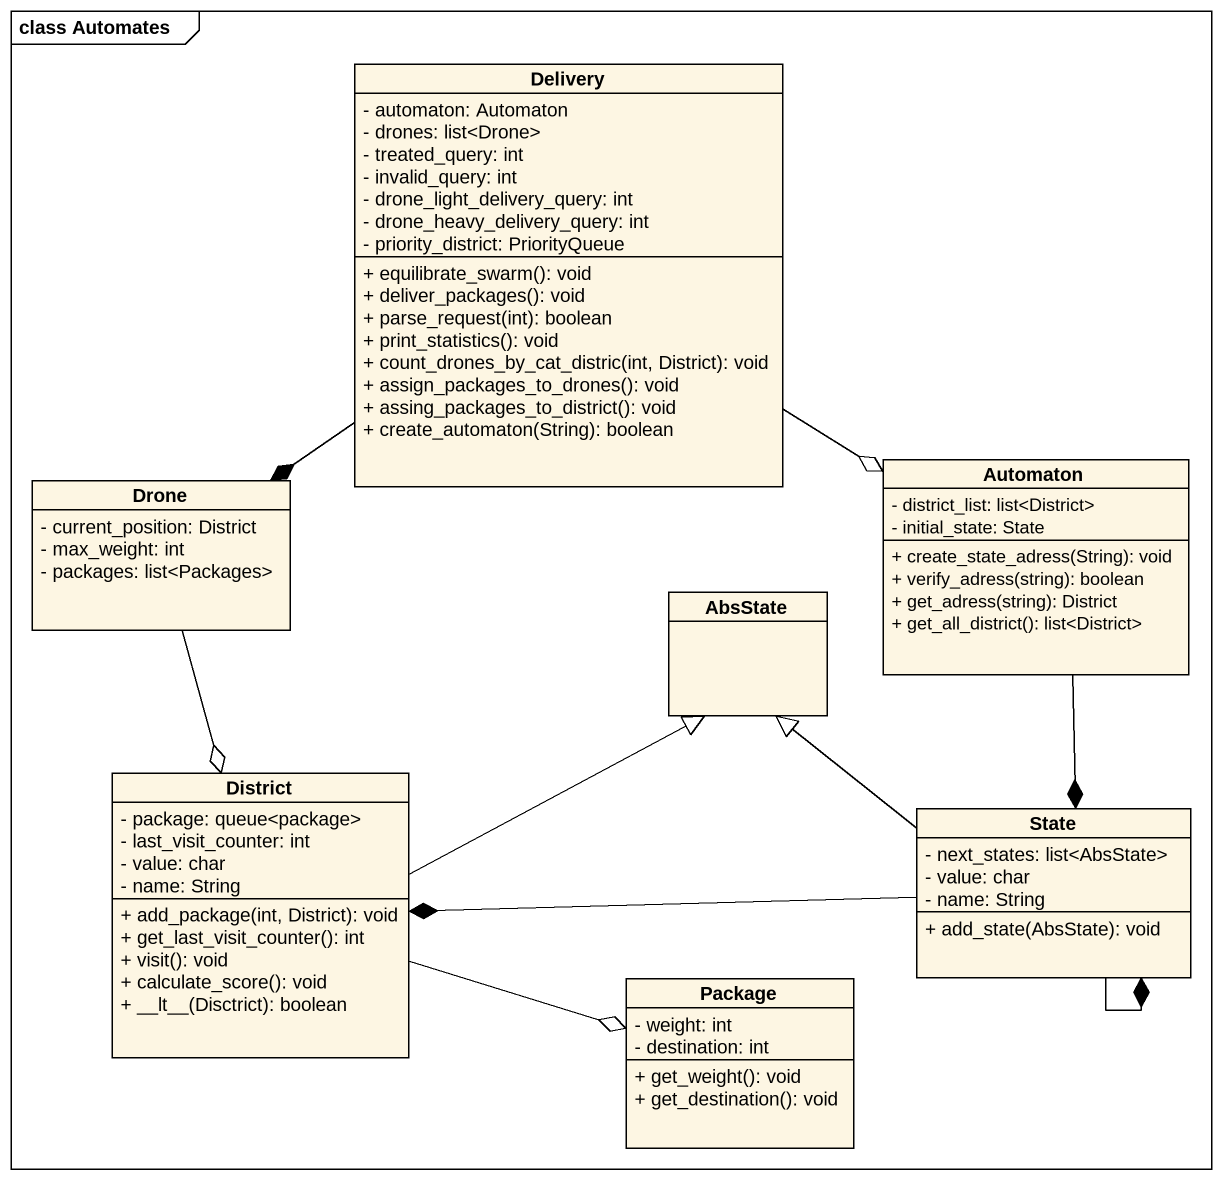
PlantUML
@startuml
mainframe class Automates
hide circle
hide empty members
skinparam classAttributeIconSize 0
class Delivery {
  - automaton: Automaton
  - drones: list<Drone>
  - treated_query: int
  - invalid_query: int
  - drone_light_delivery_query: int
  - drone_heavy_delivery_query: int
  - priority_district: PriorityQueue
  + equilibrate_swarm(): void
  + deliver_packages(): void
  + parse_request(int): boolean
  + print_statistics(): void
  + count_drones_by_cat_distric(int, District): void
  + assign_packages_to_drones(): void
  + assing_packages_to_district(): void
  + create_automaton(String): boolean
}
class Automaton {
  - district_list: list<District>
  - initial_state: State
  + create_state_adress(String): void
  + verify_adress(string): boolean
  + get_adress(string): District
  + get_all_district(): list<District>
}
class Drone {
  - current_position: District
  - max_weight: int
  - packages: list<Packages>
}
class AbsState
class District {
  - package: queue<package>
  - last_visit_counter: int
  - value: char
  - name: String
  + add_package(int, District): void
  + get_last_visit_counter(): int
  + visit(): void
  + calculate_score(): void
  + ~__lt~__(Disctrict): boolean
}
class "State" as State_ {
  - next_states: list<AbsState>
  - value: char
  - name: String
  + add_state(AbsState): void
}
class "Package" as Package_ {
  - weight: int
  - destination: int
  + get_weight(): void
  + get_destination(): void
}
Delivery --o Automaton
Delivery --* Drone
Automaton --* State_
Drone --o District
District -right-|> AbsState
District -right-o Package_
State_ -up-|> AbsState
State_ -left-* District
State_ --* State_
@enduml
